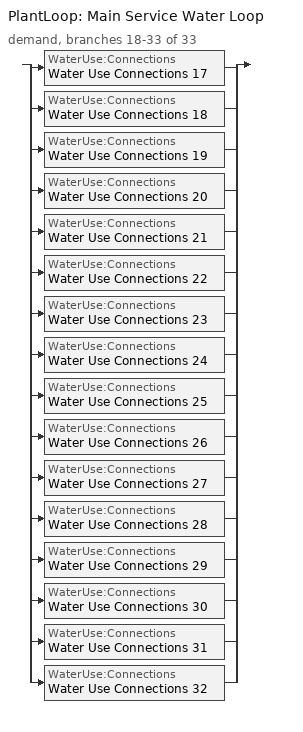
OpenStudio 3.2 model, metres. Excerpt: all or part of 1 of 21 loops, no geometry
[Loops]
PlantLoop 'Main Service Water Loop'
 demand, branches 18-33 of 33: split
  | WaterUse:Connections 'Water Use Connections 17'
  | WaterUse:Connections 'Water Use Connections 18'
  | WaterUse:Connections 'Water Use Connections 19'
  | WaterUse:Connections 'Water Use Connections 20'
  | WaterUse:Connections 'Water Use Connections 21'
  | WaterUse:Connections 'Water Use Connections 22'
  | WaterUse:Connections 'Water Use Connections 23'
  | WaterUse:Connections 'Water Use Connections 24'
  | WaterUse:Connections 'Water Use Connections 25'
  | WaterUse:Connections 'Water Use Connections 26'
  | WaterUse:Connections 'Water Use Connections 27'
  | WaterUse:Connections 'Water Use Connections 28'
  | WaterUse:Connections 'Water Use Connections 29'
  | WaterUse:Connections 'Water Use Connections 30'
  | WaterUse:Connections 'Water Use Connections 31'
  | WaterUse:Connections 'Water Use Connections 32'
[WaterUse:Connections] Drain Water Heat Exchanger Type=None; Drain Water Heat Exchanger Destination=Plant
Name | Water Use Equipment Name 1
Water Use Connections 17 | Kitchen_zn_1_flr_1 Service Water Use 0.11gal/min
Water Use Connections 18 | Library_media_center_zn_1_flr_2 Service Water Use 0.32gal/min
Water Use Connections 19 | Mult_class_1_pod_1_zn_1_flr_1 Service Water Use 0.35gal/min
Water Use Connections 20 | Mult_class_1_pod_1_zn_1_flr_2 Service Water Use 0.35gal/min
Water Use Connections 21 | Mult_class_1_pod_2_zn_1_flr_1 Service Water Use 0.35gal/min
Water Use Connections 22 | Mult_class_1_pod_2_zn_1_flr_2 Service Water Use 0.35gal/min
Water Use Connections 23 | Mult_class_1_pod_3_zn_1_flr_1 Service Water Use 0.35gal/min
Water Use Connections 24 | Mult_class_1_pod_3_zn_1_flr_2 Service Water Use 0.35gal/min
Water Use Connections 25 | Mult_class_2_pod_1_zn_1_flr_1 Service Water Use 0.35gal/min
Water Use Connections 26 | Mult_class_2_pod_1_zn_1_flr_2 Service Water Use 0.35gal/min
Water Use Connections 27 | Mult_class_2_pod_2_zn_1_flr_1 Service Water Use 0.35gal/min
Water Use Connections 28 | Mult_class_2_pod_2_zn_1_flr_2 Service Water Use 0.35gal/min
Water Use Connections 29 | Mult_class_2_pod_3_zn_1_flr_1 Service Water Use 0.35gal/min
Water Use Connections 30 | Mult_class_2_pod_3_zn_1_flr_2 Service Water Use 0.35gal/min
Water Use Connections 31 | Offices_zn_1_flr_1 Service Water Use 0.2gal/min
Water Use Connections 32 | Offices_zn_1_flr_2 Service Water Use 0.2gal/min
[WaterUse:Equipment:Definition]
Name | Peak Flow Rate {m3/s} | Target Temperature Schedule | Sensible Fraction Schedule | Latent Fraction Schedule
Kitchen_zn_1_flr_1 Service Water Use Def 0.11gal/min | 6.88336e-06 | Schedule Ruleset 53 | Schedule Ruleset 51 | Schedule Ruleset 52
Library_media_center_zn_1_flr_2 Service Water Use Def 0.32gal/min | 2.00765e-05 | Schedule Ruleset 56 | Schedule Ruleset 54 | Schedule Ruleset 55
Mult_class_1_pod_1_zn_1_flr_1 Service Water Use Def 0.35gal/min | 2.19566e-05 | Schedule Ruleset 59 | Schedule Ruleset 57 | Schedule Ruleset 58
Mult_class_1_pod_1_zn_1_flr_2 Service Water Use Def 0.35gal/min | 2.19566e-05 | Schedule Ruleset 62 | Schedule Ruleset 60 | Schedule Ruleset 61
Mult_class_1_pod_2_zn_1_flr_1 Service Water Use Def 0.35gal/min | 2.19566e-05 | Schedule Ruleset 65 | Schedule Ruleset 63 | Schedule Ruleset 64
Mult_class_1_pod_2_zn_1_flr_2 Service Water Use Def 0.35gal/min | 2.19566e-05 | Schedule Ruleset 68 | Schedule Ruleset 66 | Schedule Ruleset 67
Mult_class_1_pod_3_zn_1_flr_1 Service Water Use Def 0.35gal/min | 2.19566e-05 | Schedule Ruleset 71 | Schedule Ruleset 69 | Schedule Ruleset 70
Mult_class_1_pod_3_zn_1_flr_2 Service Water Use Def 0.35gal/min | 2.19566e-05 | Schedule Ruleset 74 | Schedule Ruleset 72 | Schedule Ruleset 73
Mult_class_2_pod_1_zn_1_flr_1 Service Water Use Def 0.35gal/min | 2.19566e-05 | Schedule Ruleset 77 | Schedule Ruleset 75 | Schedule Ruleset 76
Mult_class_2_pod_1_zn_1_flr_2 Service Water Use Def 0.35gal/min | 2.19566e-05 | Schedule Ruleset 80 | Schedule Ruleset 78 | Schedule Ruleset 79
Mult_class_2_pod_2_zn_1_flr_1 Service Water Use Def 0.35gal/min | 2.19566e-05 | Schedule Ruleset 83 | Schedule Ruleset 81 | Schedule Ruleset 82
Mult_class_2_pod_2_zn_1_flr_2 Service Water Use Def 0.35gal/min | 2.19566e-05 | Schedule Ruleset 86 | Schedule Ruleset 84 | Schedule Ruleset 85
Mult_class_2_pod_3_zn_1_flr_1 Service Water Use Def 0.35gal/min | 2.19566e-05 | Schedule Ruleset 89 | Schedule Ruleset 87 | Schedule Ruleset 88
Mult_class_2_pod_3_zn_1_flr_2 Service Water Use Def 0.35gal/min | 2.19566e-05 | Schedule Ruleset 92 | Schedule Ruleset 90 | Schedule Ruleset 91
Offices_zn_1_flr_1 Service Water Use Def 0.2gal/min | 1.27151e-05 | Schedule Ruleset 95 | Schedule Ruleset 93 | Schedule Ruleset 94
Offices_zn_1_flr_2 Service Water Use Def 0.2gal/min | 1.27151e-05 | Schedule Ruleset 98 | Schedule Ruleset 96 | Schedule Ruleset 97
[WaterUse:Equipment]
Name | Water Use Equipment Definition | Space | Flow Rate Fraction Schedule
Kitchen_zn_1_flr_1 Service Water Use 0.11gal/min | Kitchen_zn_1_flr_1 Service Water Use Def 0.11gal/min | Kitchen_ZN_1_FLR_1 | NECB-B-Service Water Heating
Library_media_center_zn_1_flr_2 Service Water Use 0.32gal/min | Library_media_center_zn_1_flr_2 Service Water Use Def 0.32gal/min | LIBRARY_MEDIA_CENTER_ZN_1_FLR_2 | NECB-C-Service Water Heating
Mult_class_1_pod_1_zn_1_flr_1 Service Water Use 0.35gal/min | Mult_class_1_pod_1_zn_1_flr_1 Service Water Use Def 0.35gal/min | Mult_Class_1_Pod_1_ZN_1_FLR_1 | NECB-D-Service Water Heating
Mult_class_1_pod_1_zn_1_flr_2 Service Water Use 0.35gal/min | Mult_class_1_pod_1_zn_1_flr_2 Service Water Use Def 0.35gal/min | Mult_Class_1_Pod_1_ZN_1_FLR_2 | NECB-D-Service Water Heating
Mult_class_1_pod_2_zn_1_flr_1 Service Water Use 0.35gal/min | Mult_class_1_pod_2_zn_1_flr_1 Service Water Use Def 0.35gal/min | Mult_Class_1_Pod_2_ZN_1_FLR_1 | NECB-D-Service Water Heating
Mult_class_1_pod_2_zn_1_flr_2 Service Water Use 0.35gal/min | Mult_class_1_pod_2_zn_1_flr_2 Service Water Use Def 0.35gal/min | Mult_Class_1_Pod_2_ZN_1_FLR_2 | NECB-D-Service Water Heating
Mult_class_1_pod_3_zn_1_flr_1 Service Water Use 0.35gal/min | Mult_class_1_pod_3_zn_1_flr_1 Service Water Use Def 0.35gal/min | Mult_Class_1_Pod_3_ZN_1_FLR_1 | NECB-D-Service Water Heating
Mult_class_1_pod_3_zn_1_flr_2 Service Water Use 0.35gal/min | Mult_class_1_pod_3_zn_1_flr_2 Service Water Use Def 0.35gal/min | Mult_Class_1_Pod_3_ZN_1_FLR_2 | NECB-D-Service Water Heating
Mult_class_2_pod_1_zn_1_flr_1 Service Water Use 0.35gal/min | Mult_class_2_pod_1_zn_1_flr_1 Service Water Use Def 0.35gal/min | Mult_Class_2_Pod_1_ZN_1_FLR_1 | NECB-D-Service Water Heating
Mult_class_2_pod_1_zn_1_flr_2 Service Water Use 0.35gal/min | Mult_class_2_pod_1_zn_1_flr_2 Service Water Use Def 0.35gal/min | Mult_Class_2_Pod_1_ZN_1_FLR_2 | NECB-D-Service Water Heating
Mult_class_2_pod_2_zn_1_flr_1 Service Water Use 0.35gal/min | Mult_class_2_pod_2_zn_1_flr_1 Service Water Use Def 0.35gal/min | Mult_Class_2_Pod_2_ZN_1_FLR_1 | NECB-D-Service Water Heating
Mult_class_2_pod_2_zn_1_flr_2 Service Water Use 0.35gal/min | Mult_class_2_pod_2_zn_1_flr_2 Service Water Use Def 0.35gal/min | Mult_Class_2_Pod_2_ZN_1_FLR_2 | NECB-D-Service Water Heating
Mult_class_2_pod_3_zn_1_flr_1 Service Water Use 0.35gal/min | Mult_class_2_pod_3_zn_1_flr_1 Service Water Use Def 0.35gal/min | Mult_Class_2_Pod_3_ZN_1_FLR_1 | NECB-D-Service Water Heating
Mult_class_2_pod_3_zn_1_flr_2 Service Water Use 0.35gal/min | Mult_class_2_pod_3_zn_1_flr_2 Service Water Use Def 0.35gal/min | Mult_Class_2_Pod_3_ZN_1_FLR_2 | NECB-D-Service Water Heating
Offices_zn_1_flr_1 Service Water Use 0.2gal/min | Offices_zn_1_flr_1 Service Water Use Def 0.2gal/min | Offices_ZN_1_FLR_1 | NECB-A-Service Water Heating
Offices_zn_1_flr_2 Service Water Use 0.2gal/min | Offices_zn_1_flr_2 Service Water Use Def 0.2gal/min | Offices_ZN_1_FLR_2 | NECB-A-Service Water Heating
[SetpointManager:OutdoorAirPretreat] Minimum Setpoint Temperature {C}=-99; Maximum Setpoint Temperature {C}=99; Minimum Setpoint Humidity Ratio {kgWater/kgDryAir}=1e-05; Maximum Setpoint Humidity Ratio {kgWater/kgDryAir}=1
Setpoint Manager Outdoor Air Pretreat 5; Setpoint Manager Outdoor Air Pretreat 6; Setpoint Manager Outdoor Air Pretreat 7; Setpoint Manager Outdoor Air Pretreat 8; Setpoint Manager Outdoor Air Pretreat 9; Setpoint Manager Outdoor Air Pretreat 10; Setpoint Manager Outdoor Air Pretreat 11; Setpoint Manager Outdoor Air Pretreat 12; Setpoint Manager Outdoor Air Pretreat 13; Setpoint Manager Outdoor Air Pretreat 14; Setpoint Manager Outdoor Air Pretreat 15; Setpoint Manager Outdoor Air Pretreat 16; Setpoint Manager Outdoor Air Pretreat 17; Setpoint Manager Outdoor Air Pretreat 18; Setpoint Manager Outdoor Air Pretreat 19; Setpoint Manager Outdoor Air Pretreat 20
[EnergyManagementSystem:Sensor] Output Variable or Output Meter Index Key=Environment; Output Variable or Output Meter=Site Outdoor Air Drybulb Temperature
OAT; OAT_1; OAT_2; OAT_3; OAT_4; OAT_5; OAT_6; OAT_7
[EnergyManagementSystem:Actuator] Actuated Component Type=Schedule:Year; Actuated Component Control Type=Schedule Value
Name | Actuated Component
sys3mixedshrnonescdxshcessfcvzhbezcnonesrfnone1HtgSch0; sys3mixedshrnonescdxshcessfcvzhbezcnonesrfnone10HtgSch0; sys3mixedshrnonescdxshcessfcvzhbezcnonesrfnone12HtgSch0; sys3mixedshrnonescdxshcessfcvzhbezcnonesrfnone14HtgSch0; sys4mixedshrnonescdxshcessfcvzhbezcnonesrfnone1HtgSch0 | NECB-D-Thermostat Setpoint-Heating
sys3mixedshrnonescdxshcessfcvzhbezcnonesrfnone1ClgSch0; sys3mixedshrnonescdxshcessfcvzhbezcnonesrfnone10ClgSch0; sys3mixedshrnonescdxshcessfcvzhbezcnonesrfnone12ClgSch0; sys3mixedshrnonescdxshcessfcvzhbezcnonesrfnone14ClgSch0; sys4mixedshrnonescdxshcessfcvzhbezcnonesrfnone1ClgSch0 | NECB-D-Thermostat Setpoint-Cooling
sys3mixedshrnonescdxshcessfcvzhbezcnonesrfnone13HtgSch0; sys3mixedshrnonescdxshcessfcvzhbezcnonesrfnone9HtgSch0 | NECB-B-Thermostat Setpoint-Heating
sys3mixedshrnonescdxshcessfcvzhbezcnonesrfnone13ClgSch0; sys3mixedshrnonescdxshcessfcvzhbezcnonesrfnone9ClgSch0 | NECB-B-Thermostat Setpoint-Cooling
sys3mixedshrnonescdxshcessfcvzhbezcnonesrfnone7HtgSch0 | NECB-C-Thermostat Setpoint-Heating
sys3mixedshrnonescdxshcessfcvzhbezcnonesrfnone7ClgSch0 | NECB-C-Thermostat Setpoint-Cooling
[EnergyManagementSystem:Program]
sys3mixedshrnonescdxshcessfcvzhbezcnonesrfnone1OptimumStartProg0: IF DaylightSavings==0 && DayOfWeek>1 && Hour==5 && OAT<23.9 && OAT>1.7; SET sys3mixedshrnonescdxshcessfcvzhbezcnonesrfnone1ClgSch0 = 29.4; SET sys3mixedshrnonescdxshcessfcvzhbezcnonesrfnone1HtgSch0 = 15.6; ELSEIF DaylightSavings==0 && DayOfWeek==1 && Hour==7 && OAT<23.9 && OAT>1.7; SET sys3mixedshrnonescdxshcessfcvzhbezcnonesrfnone1ClgSch0 = 29.4; SET sys3mixedshrnonescdxshcessfcvzhbezcnonesrfnone1HtgSch0 = 15.6; ELSEIF DaylightSavings==1 && DayOfWeek>1 && Hour==4 && OAT<23.9 && OAT>1.7; SET sys3mixedshrnonescdxshcessfcvzhbezcnonesrfnone1ClgSch0 = 29.4; SET sys3mixedshrnonescdxshcessfcvzhbezcnonesrfnone1HtgSch0 = 15.6; ELSEIF DaylightSavings==1 && DayOfWeek==1 && Hour==6 && OAT<23.9 && OAT>1.7; SET sys3mixedshrnonescdxshcessfcvzhbezcnonesrfnone1ClgSch0 = 29.4; SET sys3mixedshrnonescdxshcessfcvzhbezcnonesrfnone1HtgSch0 = 15.6; ELSE; SET sys3mixedshrnonescdxshcessfcvzhbezcnonesrfnone1ClgSch0 = NULL; SET sys3mixedshrnonescdxshcessfcvzhbezcnonesrfnone1HtgSch0 = NULL; ENDIF
sys3mixedshrnonescdxshcessfcvzhbezcnonesrfnone10OptimumStartProg0: IF DaylightSavings==0 && DayOfWeek>1 && Hour==5 && OAT_1<23.9 && OAT_1>1.7; SET sys3mixedshrnonescdxshcessfcvzhbezcnonesrfnone10ClgSch0 = 29.4; SET sys3mixedshrnonescdxshcessfcvzhbezcnonesrfnone10HtgSch0 = 15.6; ELSEIF DaylightSavings==0 && DayOfWeek==1 && Hour==7 && OAT_1<23.9 && OAT_1>1.7; SET sys3mixedshrnonescdxshcessfcvzhbezcnonesrfnone10ClgSch0 = 29.4; SET sys3mixedshrnonescdxshcessfcvzhbezcnonesrfnone10HtgSch0 = 15.6; ELSEIF DaylightSavings==1 && DayOfWeek>1 && Hour==4 && OAT_1<23.9 && OAT_1>1.7; SET sys3mixedshrnonescdxshcessfcvzhbezcnonesrfnone10ClgSch0 = 29.4; SET sys3mixedshrnonescdxshcessfcvzhbezcnonesrfnone10HtgSch0 = 15.6; ELSEIF DaylightSavings==1 && DayOfWeek==1 && Hour==6 && OAT_1<23.9 && OAT_1>1.7; SET sys3mixedshrnonescdxshcessfcvzhbezcnonesrfnone10ClgSch0 = 29.4; SET sys3mixedshrnonescdxshcessfcvzhbezcnonesrfnone10HtgSch0 = 15.6; ELSE; SET sys3mixedshrnonescdxshcessfcvzhbezcnonesrfnone10ClgSch0 = NULL; SET sys3mixedshrnonescdxshcessfcvzhbezcnonesrfnone10HtgSch0 = NULL; ENDIF
sys3mixedshrnonescdxshcessfcvzhbezcnonesrfnone12OptimumStartProg0: IF DaylightSavings==0 && DayOfWeek>1 && Hour==5 && OAT_2<23.9 && OAT_2>1.7; SET sys3mixedshrnonescdxshcessfcvzhbezcnonesrfnone12ClgSch0 = 29.4; SET sys3mixedshrnonescdxshcessfcvzhbezcnonesrfnone12HtgSch0 = 15.6; ELSEIF DaylightSavings==0 && DayOfWeek==1 && Hour==7 && OAT_2<23.9 && OAT_2>1.7; SET sys3mixedshrnonescdxshcessfcvzhbezcnonesrfnone12ClgSch0 = 29.4; SET sys3mixedshrnonescdxshcessfcvzhbezcnonesrfnone12HtgSch0 = 15.6; ELSEIF DaylightSavings==1 && DayOfWeek>1 && Hour==4 && OAT_2<23.9 && OAT_2>1.7; SET sys3mixedshrnonescdxshcessfcvzhbezcnonesrfnone12ClgSch0 = 29.4; SET sys3mixedshrnonescdxshcessfcvzhbezcnonesrfnone12HtgSch0 = 15.6; ELSEIF DaylightSavings==1 && DayOfWeek==1 && Hour==6 && OAT_2<23.9 && OAT_2>1.7; SET sys3mixedshrnonescdxshcessfcvzhbezcnonesrfnone12ClgSch0 = 29.4; SET sys3mixedshrnonescdxshcessfcvzhbezcnonesrfnone12HtgSch0 = 15.6; ELSE; SET sys3mixedshrnonescdxshcessfcvzhbezcnonesrfnone12ClgSch0 = NULL; SET sys3mixedshrnonescdxshcessfcvzhbezcnonesrfnone12HtgSch0 = NULL; ENDIF
sys3mixedshrnonescdxshcessfcvzhbezcnonesrfnone13OptimumStartProg0: IF DaylightSavings==0 && DayOfWeek>1 && Hour==5 && OAT_3<23.9 && OAT_3>1.7; SET sys3mixedshrnonescdxshcessfcvzhbezcnonesrfnone13ClgSch0 = 29.4; SET sys3mixedshrnonescdxshcessfcvzhbezcnonesrfnone13HtgSch0 = 15.6; ELSEIF DaylightSavings==0 && DayOfWeek==1 && Hour==7 && OAT_3<23.9 && OAT_3>1.7; SET sys3mixedshrnonescdxshcessfcvzhbezcnonesrfnone13ClgSch0 = 29.4; SET sys3mixedshrnonescdxshcessfcvzhbezcnonesrfnone13HtgSch0 = 15.6; ELSEIF DaylightSavings==1 && DayOfWeek>1 && Hour==4 && OAT_3<23.9 && OAT_3>1.7; SET sys3mixedshrnonescdxshcessfcvzhbezcnonesrfnone13ClgSch0 = 29.4; SET sys3mixedshrnonescdxshcessfcvzhbezcnonesrfnone13HtgSch0 = 15.6; ELSEIF DaylightSavings==1 && DayOfWeek==1 && Hour==6 && OAT_3<23.9 && OAT_3>1.7; SET sys3mixedshrnonescdxshcessfcvzhbezcnonesrfnone13ClgSch0 = 29.4; SET sys3mixedshrnonescdxshcessfcvzhbezcnonesrfnone13HtgSch0 = 15.6; ELSE; SET sys3mixedshrnonescdxshcessfcvzhbezcnonesrfnone13ClgSch0 = NULL; SET sys3mixedshrnonescdxshcessfcvzhbezcnonesrfnone13HtgSch0 = NULL; ENDIF
sys3mixedshrnonescdxshcessfcvzhbezcnonesrfnone14OptimumStartProg0: IF DaylightSavings==0 && DayOfWeek>1 && Hour==5 && OAT_4<23.9 && OAT_4>1.7; SET sys3mixedshrnonescdxshcessfcvzhbezcnonesrfnone14ClgSch0 = 29.4; SET sys3mixedshrnonescdxshcessfcvzhbezcnonesrfnone14HtgSch0 = 15.6; ELSEIF DaylightSavings==0 && DayOfWeek==1 && Hour==7 && OAT_4<23.9 && OAT_4>1.7; SET sys3mixedshrnonescdxshcessfcvzhbezcnonesrfnone14ClgSch0 = 29.4; SET sys3mixedshrnonescdxshcessfcvzhbezcnonesrfnone14HtgSch0 = 15.6; ELSEIF DaylightSavings==1 && DayOfWeek>1 && Hour==4 && OAT_4<23.9 && OAT_4>1.7; SET sys3mixedshrnonescdxshcessfcvzhbezcnonesrfnone14ClgSch0 = 29.4; SET sys3mixedshrnonescdxshcessfcvzhbezcnonesrfnone14HtgSch0 = 15.6; ELSEIF DaylightSavings==1 && DayOfWeek==1 && Hour==6 && OAT_4<23.9 && OAT_4>1.7; SET sys3mixedshrnonescdxshcessfcvzhbezcnonesrfnone14ClgSch0 = 29.4; SET sys3mixedshrnonescdxshcessfcvzhbezcnonesrfnone14HtgSch0 = 15.6; ELSE; SET sys3mixedshrnonescdxshcessfcvzhbezcnonesrfnone14ClgSch0 = NULL; SET sys3mixedshrnonescdxshcessfcvzhbezcnonesrfnone14HtgSch0 = NULL; ENDIF
sys3mixedshrnonescdxshcessfcvzhbezcnonesrfnone7OptimumStartProg0: IF DaylightSavings==0 && DayOfWeek>1 && Hour==5 && OAT_5<23.9 && OAT_5>1.7; SET sys3mixedshrnonescdxshcessfcvzhbezcnonesrfnone7ClgSch0 = 29.4; SET sys3mixedshrnonescdxshcessfcvzhbezcnonesrfnone7HtgSch0 = 15.6; ELSEIF DaylightSavings==0 && DayOfWeek==1 && Hour==7 && OAT_5<23.9 && OAT_5>1.7; SET sys3mixedshrnonescdxshcessfcvzhbezcnonesrfnone7ClgSch0 = 29.4; SET sys3mixedshrnonescdxshcessfcvzhbezcnonesrfnone7HtgSch0 = 15.6; ELSEIF DaylightSavings==1 && DayOfWeek>1 && Hour==4 && OAT_5<23.9 && OAT_5>1.7; SET sys3mixedshrnonescdxshcessfcvzhbezcnonesrfnone7ClgSch0 = 29.4; SET sys3mixedshrnonescdxshcessfcvzhbezcnonesrfnone7HtgSch0 = 15.6; ELSEIF DaylightSavings==1 && DayOfWeek==1 && Hour==6 && OAT_5<23.9 && OAT_5>1.7; SET sys3mixedshrnonescdxshcessfcvzhbezcnonesrfnone7ClgSch0 = 29.4; SET sys3mixedshrnonescdxshcessfcvzhbezcnonesrfnone7HtgSch0 = 15.6; ELSE; SET sys3mixedshrnonescdxshcessfcvzhbezcnonesrfnone7ClgSch0 = NULL; SET sys3mixedshrnonescdxshcessfcvzhbezcnonesrfnone7HtgSch0 = NULL; ENDIF
sys3mixedshrnonescdxshcessfcvzhbezcnonesrfnone9OptimumStartProg0: IF DaylightSavings==0 && DayOfWeek>1 && Hour==5 && OAT_6<23.9 && OAT_6>1.7; SET sys3mixedshrnonescdxshcessfcvzhbezcnonesrfnone9ClgSch0 = 29.4; SET sys3mixedshrnonescdxshcessfcvzhbezcnonesrfnone9HtgSch0 = 15.6; ELSEIF DaylightSavings==0 && DayOfWeek==1 && Hour==7 && OAT_6<23.9 && OAT_6>1.7; SET sys3mixedshrnonescdxshcessfcvzhbezcnonesrfnone9ClgSch0 = 29.4; SET sys3mixedshrnonescdxshcessfcvzhbezcnonesrfnone9HtgSch0 = 15.6; ELSEIF DaylightSavings==1 && DayOfWeek>1 && Hour==4 && OAT_6<23.9 && OAT_6>1.7; SET sys3mixedshrnonescdxshcessfcvzhbezcnonesrfnone9ClgSch0 = 29.4; SET sys3mixedshrnonescdxshcessfcvzhbezcnonesrfnone9HtgSch0 = 15.6; ELSEIF DaylightSavings==1 && DayOfWeek==1 && Hour==6 && OAT_6<23.9 && OAT_6>1.7; SET sys3mixedshrnonescdxshcessfcvzhbezcnonesrfnone9ClgSch0 = 29.4; SET sys3mixedshrnonescdxshcessfcvzhbezcnonesrfnone9HtgSch0 = 15.6; ELSE; SET sys3mixedshrnonescdxshcessfcvzhbezcnonesrfnone9ClgSch0 = NULL; SET sys3mixedshrnonescdxshcessfcvzhbezcnonesrfnone9HtgSch0 = NULL; ENDIF
sys4mixedshrnonescdxshcessfcvzhbezcnonesrfnone1OptimumStartProg0: IF DaylightSavings==0 && DayOfWeek>1 && Hour==5 && OAT_7<23.9 && OAT_7>1.7; SET sys4mixedshrnonescdxshcessfcvzhbezcnonesrfnone1ClgSch0 = 29.4; SET sys4mixedshrnonescdxshcessfcvzhbezcnonesrfnone1HtgSch0 = 15.6; ELSEIF DaylightSavings==0 && DayOfWeek==1 && Hour==7 && OAT_7<23.9 && OAT_7>1.7; SET sys4mixedshrnonescdxshcessfcvzhbezcnonesrfnone1ClgSch0 = 29.4; SET sys4mixedshrnonescdxshcessfcvzhbezcnonesrfnone1HtgSch0 = 15.6; ELSEIF DaylightSavings==1 && DayOfWeek>1 && Hour==4 && OAT_7<23.9 && OAT_7>1.7; SET sys4mixedshrnonescdxshcessfcvzhbezcnonesrfnone1ClgSch0 = 29.4; SET sys4mixedshrnonescdxshcessfcvzhbezcnonesrfnone1HtgSch0 = 15.6; ELSEIF DaylightSavings==1 && DayOfWeek==1 && Hour==6 && OAT_7<23.9 && OAT_7>1.7; SET sys4mixedshrnonescdxshcessfcvzhbezcnonesrfnone1ClgSch0 = 29.4; SET sys4mixedshrnonescdxshcessfcvzhbezcnonesrfnone1HtgSch0 = 15.6; ELSE; SET sys4mixedshrnonescdxshcessfcvzhbezcnonesrfnone1ClgSch0 = NULL; SET sys4mixedshrnonescdxshcessfcvzhbezcnonesrfnone1HtgSch0 = NULL; ENDIF
[EnergyManagementSystem:ProgramCallingManager]
sys3mixedshrnonescdxshcessfcvzhbezcnonesrfnone1OptimumStartCallingManager0: BeginTimestepBeforePredictor; sys3mixedshrnonescdxshcessfcvzhbezcnonesrfnone1OptimumStartProg0
sys3mixedshrnonescdxshcessfcvzhbezcnonesrfnone10OptimumStartCallingManager0: BeginTimestepBeforePredictor; sys3mixedshrnonescdxshcessfcvzhbezcnonesrfnone10OptimumStartProg0
sys3mixedshrnonescdxshcessfcvzhbezcnonesrfnone12OptimumStartCallingManager0: BeginTimestepBeforePredictor; sys3mixedshrnonescdxshcessfcvzhbezcnonesrfnone12OptimumStartProg0
sys3mixedshrnonescdxshcessfcvzhbezcnonesrfnone13OptimumStartCallingManager0: BeginTimestepBeforePredictor; sys3mixedshrnonescdxshcessfcvzhbezcnonesrfnone13OptimumStartProg0
sys3mixedshrnonescdxshcessfcvzhbezcnonesrfnone14OptimumStartCallingManager0: BeginTimestepBeforePredictor; sys3mixedshrnonescdxshcessfcvzhbezcnonesrfnone14OptimumStartProg0
sys3mixedshrnonescdxshcessfcvzhbezcnonesrfnone7OptimumStartCallingManager0: BeginTimestepBeforePredictor; sys3mixedshrnonescdxshcessfcvzhbezcnonesrfnone7OptimumStartProg0
sys3mixedshrnonescdxshcessfcvzhbezcnonesrfnone9OptimumStartCallingManager0: BeginTimestepBeforePredictor; sys3mixedshrnonescdxshcessfcvzhbezcnonesrfnone9OptimumStartProg0
sys4mixedshrnonescdxshcessfcvzhbezcnonesrfnone1OptimumStartCallingManager0: BeginTimestepBeforePredictor; sys4mixedshrnonescdxshcessfcvzhbezcnonesrfnone1OptimumStartProg0
[Schedule:Ruleset]
Name | Default Day Schedule
NECB-C-Thermostat Setpoint-Heating | NECB-C-Thermostat Setpoint-Heating Default
NECB-C-Thermostat Setpoint-Cooling | NECB-C-Thermostat Setpoint-Cooling Default
NECB-D-Thermostat Setpoint-Heating | NECB-D-Thermostat Setpoint-Heating Default
NECB-D-Thermostat Setpoint-Cooling | NECB-D-Thermostat Setpoint-Cooling Default
NECB-B-Thermostat Setpoint-Heating | NECB-B-Thermostat Setpoint-Heating Default
NECB-B-Thermostat Setpoint-Cooling | NECB-B-Thermostat Setpoint-Cooling Default
NECB-C-Service Water Heating | NECB-C-Service Water Heating Default
NECB-B-Service Water Heating | NECB-B-Service Water Heating Default
NECB-D-Service Water Heating | NECB-D-Service Water Heating Default
Schedule Ruleset 51 | Schedule Day 53
Schedule Ruleset 52 | Schedule Day 54
Schedule Ruleset 53 | Schedule Day 55
Schedule Ruleset 54 | Schedule Day 56
Schedule Ruleset 55 | Schedule Day 57
Schedule Ruleset 56 | Schedule Day 58
Schedule Ruleset 57 | Schedule Day 59
Schedule Ruleset 58 | Schedule Day 60
Schedule Ruleset 59 | Schedule Day 61
Schedule Ruleset 60 | Schedule Day 62
Schedule Ruleset 61 | Schedule Day 63
Schedule Ruleset 62 | Schedule Day 64
Schedule Ruleset 63 | Schedule Day 65
Schedule Ruleset 64 | Schedule Day 66
Schedule Ruleset 65 | Schedule Day 67
Schedule Ruleset 66 | Schedule Day 68
Schedule Ruleset 67 | Schedule Day 69
Schedule Ruleset 68 | Schedule Day 70
Schedule Ruleset 69 | Schedule Day 71
Schedule Ruleset 70 | Schedule Day 72
Schedule Ruleset 71 | Schedule Day 73
Schedule Ruleset 72 | Schedule Day 74
Schedule Ruleset 73 | Schedule Day 75
Schedule Ruleset 74 | Schedule Day 76
Schedule Ruleset 75 | Schedule Day 77
Schedule Ruleset 76 | Schedule Day 78
Schedule Ruleset 77 | Schedule Day 79
Schedule Ruleset 78 | Schedule Day 80
Schedule Ruleset 79 | Schedule Day 81
Schedule Ruleset 80 | Schedule Day 82
Schedule Ruleset 81 | Schedule Day 83
Schedule Ruleset 82 | Schedule Day 84
Schedule Ruleset 83 | Schedule Day 85
Schedule Ruleset 84 | Schedule Day 86
Schedule Ruleset 85 | Schedule Day 87
Schedule Ruleset 86 | Schedule Day 88
Schedule Ruleset 87 | Schedule Day 89
Schedule Ruleset 88 | Schedule Day 90
Schedule Ruleset 89 | Schedule Day 91
Schedule Ruleset 90 | Schedule Day 92
Schedule Ruleset 91 | Schedule Day 93
Schedule Ruleset 92 | Schedule Day 94
Schedule Ruleset 93 | Schedule Day 95
Schedule Ruleset 94 | Schedule Day 96
Schedule Ruleset 95 | Schedule Day 97
NECB-A-Service Water Heating | NECB-A-Service Water Heating Default
Schedule Ruleset 96 | Schedule Day 98
Schedule Ruleset 97 | Schedule Day 99
Schedule Ruleset 98 | Schedule Day 100
[Schedule:Day]
NECB-C-Thermostat Setpoint-Heating Default; NECB-C-Thermostat Setpoint-Heating Default|Wkdy Day; NECB-C-Thermostat Setpoint-Heating Sat Day: 7, 0, 18, 8, 0, 20, 21, 0, 22, 24, 0, 18
NECB-C-Thermostat Setpoint-Heating Sun|Hol Day: 9, 0, 18, 10, 0, 20, 19, 0, 22, 24, 0, 18
NECB-C-Thermostat Setpoint-Cooling Default; NECB-C-Thermostat Setpoint-Cooling Default|Wkdy Day; NECB-C-Thermostat Setpoint-Cooling Sat Day: 7, 0, 35, 21, 0, 24, 24, 0, 35
NECB-C-Thermostat Setpoint-Cooling Sun|Hol Day: 7, 0, 35, 19, 0, 24, 24, 0, 35
NECB-D-Thermostat Setpoint-Heating Default; NECB-D-Thermostat Setpoint-Heating Default|Wkdy Day: 7, 0, 18, 8, 0, 20, 23, 0, 22, 24, 0, 18
NECB-D-Thermostat Setpoint-Heating Sat Day; NECB-D-Thermostat Setpoint-Heating Sun|Hol Day: 24, 0, 18
NECB-D-Thermostat Setpoint-Cooling Default; NECB-D-Thermostat Setpoint-Cooling Default|Wkdy Day: 7, 0, 35, 23, 0, 24, 24, 0, 35
NECB-D-Thermostat Setpoint-Cooling Sat Day; NECB-D-Thermostat Setpoint-Cooling Sun|Hol Day: 24, 0, 35
NECB-B-Thermostat Setpoint-Heating Default; NECB-B-Thermostat Setpoint-Heating Default|Wkdy Day; NECB-B-Thermostat Setpoint-Heating Sat Day: 2, 0, 22, 8, 0, 18, 9, 0, 20, 24, 0, 22
NECB-B-Thermostat Setpoint-Heating Sun|Hol Day: 1, 0, 18, 2, 0, 22, 9, 0, 18, 10, 0, 20, 23, 0, 22, 24, 0, 18
NECB-B-Thermostat Setpoint-Cooling Default; NECB-B-Thermostat Setpoint-Cooling Default|Wkdy Day; NECB-B-Thermostat Setpoint-Cooling Sat Day: 1, 0, 24, 8, 0, 35, 24, 0, 24
NECB-B-Thermostat Setpoint-Cooling Sun|Hol Day: 9, 0, 35, 23, 0, 24, 24, 0, 35
NECB-C-Service Water Heating Default; NECB-C-Service Water Heating Default|Wkdy Day: 8, 0, 0.05, 9, 0, 0.1, 10, 0, 0.2, 11, 0, 0.3, 12, 0, 0.4, 16, 0, 0.8, 17, 0, 0.6, 18, 0, 0.4, 19, 0, 0.3, 21, 0, 0.2, 24, 0, 0.05
NECB-C-Service Water Heating Sat Day: 8, 0, 0.05, 9, 0, 0.1, 10, 0, 0.2, 11, 0, 0.3, 12, 0, 0.5, 16, 0, 0.9, 17, 0, 0.7, 18, 0, 0.5, 19, 0, 0.3, 21, 0, 0.2, 24, 0, 0.05
NECB-C-Service Water Heating Sun|Hol Day: 8, 0, 0.05, 9, 0, 0.1, 10, 0, 0.2, 11, 0, 0.3, 12, 0, 0.5, 17, 0, 0.9, 18, 0, 0.5, 19, 0, 0.3, 24, 0, 0.05
NECB-B-Service Water Heating Default; NECB-B-Service Water Heating Default|Wkdy Day: 1, 0, 0.6, 2, 0, 0.5, 9, 0, 0.05, 11, 0, 0.7, 12, 0, 0.4, 13, 0, 0.5, 15, 0, 0.6, 16, 0, 0.4, 18, 0, 0.3, 19, 0, 0.4, 20, 0, 0.5, 22, 0, 0.8, 24, 0, 0.9
NECB-B-Service Water Heating Sat Day: 1, 0, 0.7, 2, 0, 0.6, 9, 0, 0.05, 11, 0, 0.7, 12, 0, 0.4, 13, 0, 0.5, 15, 0, 0.6, 16, 0, 0.4, 18, 0, 0.3, 19, 0, 0.4, 20, 0, 0.5, 22, 0, 0.8, 24, 0, 0.9
NECB-B-Service Water Heating Sun|Hol Day: 1, 0, 0.5, 2, 0, 0.6, 9, 0, 0.05, 11, 0, 0.7, 12, 0, 0.4, 13, 0, 0.5, 15, 0, 0.6, 16, 0, 0.4, 18, 0, 0.3, 19, 0, 0.4, 20, 0, 0.5, 22, 0, 0.8, 24, 0, 0.5
NECB-D-Service Water Heating Default; NECB-D-Service Water Heating Default|Wkdy Day: 8, 0, 0.05, 10, 0, 0.5, 16, 0, 0.9, 17, 0, 0.7, 18, 0, 0.3, 21, 0, 0.5, 22, 0, 0.3, 24, 0, 0.05
NECB-D-Service Water Heating Sat Day; NECB-D-Service Water Heating Sun|Hol Day; Schedule Day 54; Schedule Day 57; Schedule Day 60; Schedule Day 63; Schedule Day 66; Schedule Day 69; Schedule Day 72; Schedule Day 75; Schedule Day 78; Schedule Day 81; Schedule Day 84; Schedule Day 87; Schedule Day 90; Schedule Day 93; Schedule Day 96; NECB-A-Service Water Heating Sat Day; NECB-A-Service Water Heating Sun|Hol Day; Schedule Day 99: 24, 0, 0.05
Schedule Day 53; Schedule Day 56; Schedule Day 59; Schedule Day 62; Schedule Day 65; Schedule Day 68; Schedule Day 71; Schedule Day 74; Schedule Day 77; Schedule Day 80; Schedule Day 83; Schedule Day 86; Schedule Day 89; Schedule Day 92; Schedule Day 95; Schedule Day 98: 24, 0, 0.2
Schedule Day 55; Schedule Day 58; Schedule Day 61; Schedule Day 64; Schedule Day 67; Schedule Day 70; Schedule Day 73; Schedule Day 76; Schedule Day 79; Schedule Day 82; Schedule Day 85; Schedule Day 88; Schedule Day 91; Schedule Day 94; Schedule Day 97; Schedule Day 100: 24, 0, 60
NECB-A-Service Water Heating Default; NECB-A-Service Water Heating Default|Wkdy Day: 7, 0, 0.05, 8, 0, 0.1, 10, 0, 0.5, 16, 0, 0.9, 17, 0, 0.7, 18, 0, 0.5, 19, 0, 0.3, 22, 0, 0.2, 24, 0, 0.05
[Schedule:Rule] Date Specification Type=DateRange; Start Month=1; Start Day=1; End Month=12; End Day=31
Name | Schedule Ruleset | Rule Order | Day Schedule | Apply Monday | Apply Tuesday | Apply Wednesday | Apply Thursday | Apply Friday | Apply Saturday | Apply Sunday
Schedule Rule 11 | NECB-C-Thermostat Setpoint-Heating | 2 | NECB-C-Thermostat Setpoint-Heating Default|Wkdy Day | Yes | Yes | Yes | Yes | Yes
Schedule Rule 12 | NECB-C-Thermostat Setpoint-Heating | 1 | NECB-C-Thermostat Setpoint-Heating Sat Day |  |  |  |  |  | Yes
Schedule Rule 13 | NECB-C-Thermostat Setpoint-Heating | 0 | NECB-C-Thermostat Setpoint-Heating Sun|Hol Day |  |  |  |  |  |  | Yes
Schedule Rule 14 | NECB-C-Thermostat Setpoint-Cooling | 2 | NECB-C-Thermostat Setpoint-Cooling Default|Wkdy Day | Yes | Yes | Yes | Yes | Yes
Schedule Rule 15 | NECB-C-Thermostat Setpoint-Cooling | 1 | NECB-C-Thermostat Setpoint-Cooling Sat Day |  |  |  |  |  | Yes
Schedule Rule 16 | NECB-C-Thermostat Setpoint-Cooling | 0 | NECB-C-Thermostat Setpoint-Cooling Sun|Hol Day |  |  |  |  |  |  | Yes
Schedule Rule 26 | NECB-D-Thermostat Setpoint-Heating | 2 | NECB-D-Thermostat Setpoint-Heating Default|Wkdy Day | Yes | Yes | Yes | Yes | Yes
Schedule Rule 27 | NECB-D-Thermostat Setpoint-Heating | 1 | NECB-D-Thermostat Setpoint-Heating Sat Day |  |  |  |  |  | Yes
Schedule Rule 28 | NECB-D-Thermostat Setpoint-Heating | 0 | NECB-D-Thermostat Setpoint-Heating Sun|Hol Day |  |  |  |  |  |  | Yes
Schedule Rule 29 | NECB-D-Thermostat Setpoint-Cooling | 2 | NECB-D-Thermostat Setpoint-Cooling Default|Wkdy Day | Yes | Yes | Yes | Yes | Yes
Schedule Rule 30 | NECB-D-Thermostat Setpoint-Cooling | 1 | NECB-D-Thermostat Setpoint-Cooling Sat Day |  |  |  |  |  | Yes
Schedule Rule 31 | NECB-D-Thermostat Setpoint-Cooling | 0 | NECB-D-Thermostat Setpoint-Cooling Sun|Hol Day |  |  |  |  |  |  | Yes
Schedule Rule 47 | NECB-B-Thermostat Setpoint-Heating | 2 | NECB-B-Thermostat Setpoint-Heating Default|Wkdy Day | Yes | Yes | Yes | Yes | Yes
Schedule Rule 48 | NECB-B-Thermostat Setpoint-Heating | 1 | NECB-B-Thermostat Setpoint-Heating Sat Day |  |  |  |  |  | Yes
Schedule Rule 49 | NECB-B-Thermostat Setpoint-Heating | 0 | NECB-B-Thermostat Setpoint-Heating Sun|Hol Day |  |  |  |  |  |  | Yes
Schedule Rule 50 | NECB-B-Thermostat Setpoint-Cooling | 2 | NECB-B-Thermostat Setpoint-Cooling Default|Wkdy Day | Yes | Yes | Yes | Yes | Yes
Schedule Rule 51 | NECB-B-Thermostat Setpoint-Cooling | 1 | NECB-B-Thermostat Setpoint-Cooling Sat Day |  |  |  |  |  | Yes
Schedule Rule 52 | NECB-B-Thermostat Setpoint-Cooling | 0 | NECB-B-Thermostat Setpoint-Cooling Sun|Hol Day |  |  |  |  |  |  | Yes
Schedule Rule 71 | NECB-C-Service Water Heating | 2 | NECB-C-Service Water Heating Default|Wkdy Day | Yes | Yes | Yes | Yes | Yes
Schedule Rule 72 | NECB-C-Service Water Heating | 1 | NECB-C-Service Water Heating Sat Day |  |  |  |  |  | Yes
Schedule Rule 73 | NECB-C-Service Water Heating | 0 | NECB-C-Service Water Heating Sun|Hol Day |  |  |  |  |  |  | Yes
Schedule Rule 74 | NECB-B-Service Water Heating | 2 | NECB-B-Service Water Heating Default|Wkdy Day | Yes | Yes | Yes | Yes | Yes
Schedule Rule 75 | NECB-B-Service Water Heating | 1 | NECB-B-Service Water Heating Sat Day |  |  |  |  |  | Yes
Schedule Rule 76 | NECB-B-Service Water Heating | 0 | NECB-B-Service Water Heating Sun|Hol Day |  |  |  |  |  |  | Yes
Schedule Rule 77 | NECB-D-Service Water Heating | 2 | NECB-D-Service Water Heating Default|Wkdy Day | Yes | Yes | Yes | Yes | Yes
Schedule Rule 78 | NECB-D-Service Water Heating | 1 | NECB-D-Service Water Heating Sat Day |  |  |  |  |  | Yes
Schedule Rule 79 | NECB-D-Service Water Heating | 0 | NECB-D-Service Water Heating Sun|Hol Day |  |  |  |  |  |  | Yes
Schedule Rule 80 | NECB-A-Service Water Heating | 2 | NECB-A-Service Water Heating Default|Wkdy Day | Yes | Yes | Yes | Yes | Yes
Schedule Rule 81 | NECB-A-Service Water Heating | 1 | NECB-A-Service Water Heating Sat Day |  |  |  |  |  | Yes
Schedule Rule 82 | NECB-A-Service Water Heating | 0 | NECB-A-Service Water Heating Sun|Hol Day |  |  |  |  |  |  | Yes
